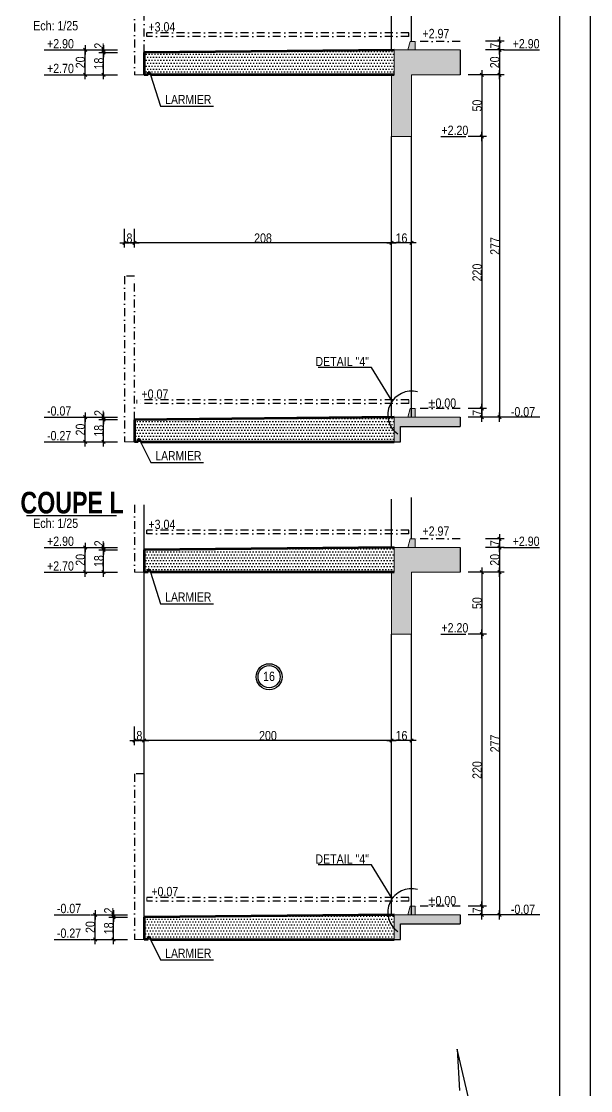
# Model space of a CAD drawing. Header units: centimetres. Extents: x -1744 to 32711, y -16767 to -12567.
# Drawn here: x 31791 to 32711, y -15190 to -13461 of the extents above; entities that cross this region are included whole.
import ezdxf
from ezdxf.enums import TextEntityAlignment as Align

# ---------------------------------------------------------------- set-up
doc = ezdxf.new("R2010")
doc.units = ezdxf.units.CM
doc.header["$LTSCALE"] = 25.4
doc.header["$PDMODE"] = 1
doc.header["$PDSIZE"] = -2
doc.linetypes.add('TIRETPTX2', pattern=[50.8, 25.4, -12.7, 0, -12.7])
for name, color, linetype in [('01_cote_gen', 4, 'Continuous'), ('01_linteaux', 2, 'Continuous'), ('01_poch_BN', 9, 'Continuous'), ('01_texte', 230, 'Continuous'), ('AA_COTES', 2, 'Continuous')]:
    doc.layers.add(name, color=color, linetype=linetype)
doc.layers.add('01_murs_coup', color=5, linetype='Continuous', lineweight=60)
doc.layers.add('01_tram_axes', color=2, linetype='TIRETPTX2', lineweight=9)
doc.styles.add('ARIAL NA', font='ARIALN.TTF')
doc.styles.add('impact', font='impact.ttf')
doc.styles.add('MATTE_TXT', font='arial.ttf')
doc.styles.add('STYLE2', font='ARIALN.TTF')
doc.dimstyles.new('JB25', dxfattribs={"dimscale": 0.1, "dimtxt": 150, "dimasz": 15, "dimexe": 0.1, "dimexo": 0.1, "dimgap": 0.09, "dimtad": 1, "dimdec": 1, "dimlfac": 0.5, "dimdsep": 46, "dimtxsty": 'STYLE2', "dimblk1": 'BOND_G', "dimblk2": 'BOND_D', "dimsah": 1, "dimcen": 1.5, "dimdle": 0.01, "dimse1": 1, "dimse2": 1, "dimclrd": 4, "dimclre": 2, "dimclrt": 6, "dimazin": 2, "dimtfac": 2.333333, "dimtdec": 1, "dimtix": 1, "dimtmove": 2, "dimatfit": 3, "dimldrblk": 'BOND_G', "dimfxl": 1, "dimtolj": 1, "dimtzin": 0, "dimarcsym": 0})

# ---------------------------------------------------------------- blocks, each defined once
blk = doc.blocks.new('BOND_G')
at = {"layer": 'AA_COTES', "color": 0}
for p, q in [((0, -5), (0, 15)), ((5, 0), (-5, 0)), ((1.8, 1.8), (-1.8, -1.8))]:
    blk.add_line(p, q, dxfattribs=at)
blk = doc.blocks.new('BOND_D')
at = {"layer": 'AA_COTES', "color": 0}
for p, q in [((5, 0), (-5, 0)), ((-1.8, -1.8), (1.8, 1.8)), ((0, 5), (0, -15))]:
    blk.add_line(p, q, dxfattribs=at)
blk = doc.blocks.new('*D788')
at = {"layer": '01_cote_gen', "color": 4, "lineweight": -2, "ltscale": 0.1, "transparency": 16777216}
blk.add_line((32388.1, -13819), (31975.1, -13819), dxfattribs=at)
at = {"layer": 'Defpoints', "color": 0, "ltscale": 0.1, "transparency": 16777216}
for p in [(31973.6, -13819), (32389.6, -13841.5), (31973.6, -13856.8)]:
    blk.add_point(p, dxfattribs=at)
at = {"layer": '01_cote_gen', "color": 4, "lineweight": -2, "ltscale": 0.1, "transparency": 16777216, "xscale": 1.5, "yscale": 1.5, "zscale": 1.5, "rotation": 180}
blk.add_blockref('BOND_D', (31973.6, -13819), dxfattribs=at)
at = {"layer": '01_cote_gen', "color": 4, "lineweight": -2, "ltscale": 0.1, "transparency": 16777216, "xscale": 1.5, "yscale": 1.5, "zscale": 1.5}
blk.add_blockref('BOND_G', (32389.6, -13819), dxfattribs=at)
at = {"layer": '01_cote_gen', "color": 6, "ltscale": 0.1, "transparency": 16777216, "insert": (32181.6, -13811.3), "char_height": 15, "attachment_point": 5, "style": 'STYLE2'}
blk.add_mtext('\\A1;208', dxfattribs=at)
blk = doc.blocks.new('*D789')
at = {"layer": '01_cote_gen', "color": 4, "lineweight": -2, "ltscale": 0.1, "transparency": 16777216}
blk.add_line((31972.1, -13819), (31959.1, -13819), dxfattribs=at)
at = {"layer": 'Defpoints', "color": 0, "ltscale": 0.1, "transparency": 16777216}
for p in [(31957.6, -13819), (31957.6, -13832), (31973.6, -13826.5)]:
    blk.add_point(p, dxfattribs=at)
at = {"layer": '01_cote_gen', "color": 4, "lineweight": -2, "ltscale": 0.1, "transparency": 16777216, "xscale": 1.5, "yscale": 1.5, "zscale": 1.5, "rotation": 180}
blk.add_blockref('BOND_D', (31957.6, -13819), dxfattribs=at)
at = {"layer": '01_cote_gen', "color": 4, "lineweight": -2, "ltscale": 0.1, "transparency": 16777216, "xscale": 1.5, "yscale": 1.5, "zscale": 1.5}
blk.add_blockref('BOND_G', (31973.6, -13819), dxfattribs=at)
at = {"layer": '01_cote_gen', "color": 6, "ltscale": 0.1, "transparency": 16777216, "insert": (31965.6, -13811.3), "char_height": 15, "attachment_point": 5, "style": 'STYLE2'}
blk.add_mtext('\\A1;8', dxfattribs=at)
blk = doc.blocks.new('*D790')
at = {"layer": '01_cote_gen', "color": 4, "lineweight": -2, "ltscale": 200, "transparency": 16777216}
blk.add_line((32420.1, -13819), (32391.1, -13819), dxfattribs=at)
at = {"layer": 'Defpoints', "color": 0, "ltscale": 200, "transparency": 16777216}
for p in [(32389.6, -13819), (32389.6, -13883.5), (32421.6, -13883.5)]:
    blk.add_point(p, dxfattribs=at)
at = {"layer": '01_cote_gen', "color": 4, "lineweight": -2, "ltscale": 200, "transparency": 16777216, "xscale": 1.5, "yscale": 1.5, "zscale": 1.5, "rotation": 180}
blk.add_blockref('BOND_D', (32389.6, -13819), dxfattribs=at)
at = {"layer": '01_cote_gen', "color": 4, "lineweight": -2, "ltscale": 200, "transparency": 16777216, "xscale": 1.5, "yscale": 1.5, "zscale": 1.5}
blk.add_blockref('BOND_G', (32421.6, -13819), dxfattribs=at)
at = {"layer": '01_cote_gen', "color": 6, "ltscale": 200, "transparency": 16777216, "insert": (32405.6, -13811.3), "char_height": 15, "attachment_point": 5, "style": 'STYLE2'}
blk.add_mtext('\\A1;16', dxfattribs=at)
blk = doc.blocks.new('*D791')
at = {"layer": '01_cote_gen', "color": 4, "lineweight": -2, "transparency": 16777216}
blk.add_line((31894, -13545.4), (31894, -13508.4), dxfattribs=at)
at = {"layer": 'Defpoints', "color": 0, "transparency": 16777216}
for p in [(31894, -13506.9), (32375.3, -13506.9), (31971.3, -13546.9)]:
    blk.add_point(p, dxfattribs=at)
at = {"layer": '01_cote_gen', "color": 4, "lineweight": -2, "transparency": 16777216, "xscale": 1.5, "yscale": 1.5, "zscale": 1.5}
for name, p, rotation in [('BOND_D', (31894, -13506.9), 90), ('BOND_G', (31894, -13546.9), 270)]:
    blk.add_blockref(name, p, dxfattribs=dict(at, rotation=rotation))
at = {"layer": '01_cote_gen', "color": 6, "transparency": 16777216, "insert": (31886.3, -13526.9), "char_height": 15, "attachment_point": 5, "rotation": 90, "style": 'STYLE2'}
blk.add_mtext('\\A1;20', dxfattribs=at)
blk = doc.blocks.new('*D792')
at = {"layer": '01_cote_gen', "color": 4, "lineweight": -2, "transparency": 16777216}
blk.add_line((31923.7, -13545.4), (31923.7, -13512.4), dxfattribs=at)
at = {"layer": 'Defpoints', "color": 0, "transparency": 16777216}
for p in [(31923.7, -13510.9), (31984, -13510.9), (31984.3, -13546.9)]:
    blk.add_point(p, dxfattribs=at)
at = {"layer": '01_cote_gen', "color": 4, "lineweight": -2, "transparency": 16777216, "xscale": 1.5, "yscale": 1.5, "zscale": 1.5}
for name, p, rotation in [('BOND_D', (31923.7, -13510.9), 90), ('BOND_G', (31923.7, -13546.9), 270)]:
    blk.add_blockref(name, p, dxfattribs=dict(at, rotation=rotation))
at = {"layer": '01_cote_gen', "color": 6, "transparency": 16777216, "insert": (31916.1, -13528.9), "char_height": 15, "attachment_point": 5, "rotation": 90, "style": 'STYLE2'}
blk.add_mtext('\\A1;18', dxfattribs=at)
blk = doc.blocks.new('*D793')
at = {"layer": '01_cote_gen', "color": 4, "lineweight": -2, "transparency": 16777216}
blk.add_line((31923.7, -13509.4), (31923.7, -13508.4), dxfattribs=at)
at = {"layer": 'Defpoints', "color": 0, "transparency": 16777216}
for p in [(31916.2, -13506.9), (31923.7, -13506.9), (31916.2, -13510.9)]:
    blk.add_point(p, dxfattribs=at)
at = {"layer": '01_cote_gen', "color": 4, "lineweight": -2, "transparency": 16777216, "xscale": 1.5, "yscale": 1.5, "zscale": 1.5}
for name, p, rotation in [('BOND_D', (31923.7, -13506.9), 90), ('BOND_G', (31923.7, -13510.9), 270)]:
    blk.add_blockref(name, p, dxfattribs=dict(at, rotation=rotation))
at = {"layer": '01_cote_gen', "color": 6, "transparency": 16777216, "insert": (31916.2, -13500.1), "char_height": 15, "attachment_point": 5, "rotation": 90, "style": 'STYLE2'}
blk.add_mtext('\\A1;2', dxfattribs=at)
blk = doc.blocks.new('*D794')
at = {"layer": '01_cote_gen', "color": 4, "lineweight": -2, "transparency": 16777216}
blk.add_line((31894, -14139.4), (31894, -14102.4), dxfattribs=at)
at = {"layer": 'Defpoints', "color": 0, "transparency": 16777216}
for p in [(31894, -14100.9), (32375.3, -14100.9), (31971.3, -14140.9)]:
    blk.add_point(p, dxfattribs=at)
at = {"layer": '01_cote_gen', "color": 4, "lineweight": -2, "transparency": 16777216, "xscale": 1.5, "yscale": 1.5, "zscale": 1.5}
for name, p, rotation in [('BOND_D', (31894, -14100.9), 90), ('BOND_G', (31894, -14140.9), 270)]:
    blk.add_blockref(name, p, dxfattribs=dict(at, rotation=rotation))
at = {"layer": '01_cote_gen', "color": 6, "transparency": 16777216, "insert": (31886.3, -14120.9), "char_height": 15, "attachment_point": 5, "rotation": 90, "style": 'STYLE2'}
blk.add_mtext('\\A1;20', dxfattribs=at)
blk = doc.blocks.new('*D795')
at = {"layer": '01_cote_gen', "color": 4, "lineweight": -2, "transparency": 16777216}
blk.add_line((31923.7, -14139.4), (31923.7, -14106.4), dxfattribs=at)
at = {"layer": 'Defpoints', "color": 0, "transparency": 16777216}
for p in [(31923.7, -14104.9), (31984, -14104.9), (31984.3, -14140.9)]:
    blk.add_point(p, dxfattribs=at)
at = {"layer": '01_cote_gen', "color": 4, "lineweight": -2, "transparency": 16777216, "xscale": 1.5, "yscale": 1.5, "zscale": 1.5}
for name, p, rotation in [('BOND_D', (31923.7, -14104.9), 90), ('BOND_G', (31923.7, -14140.9), 270)]:
    blk.add_blockref(name, p, dxfattribs=dict(at, rotation=rotation))
at = {"layer": '01_cote_gen', "color": 6, "transparency": 16777216, "insert": (31916.1, -14122.9), "char_height": 15, "attachment_point": 5, "rotation": 90, "style": 'STYLE2'}
blk.add_mtext('\\A1;18', dxfattribs=at)
blk = doc.blocks.new('*D796')
at = {"layer": '01_cote_gen', "color": 4, "lineweight": -2, "transparency": 16777216}
blk.add_line((31923.7, -14103.4), (31923.7, -14102.4), dxfattribs=at)
at = {"layer": 'Defpoints', "color": 0, "transparency": 16777216}
for p in [(31916.2, -14100.9), (31916.2, -14104.9), (31923.7, -14100.9)]:
    blk.add_point(p, dxfattribs=at)
at = {"layer": '01_cote_gen', "color": 4, "lineweight": -2, "transparency": 16777216, "xscale": 1.5, "yscale": 1.5, "zscale": 1.5}
for name, p, rotation in [('BOND_D', (31923.7, -14100.9), 90), ('BOND_G', (31923.7, -14104.9), 270)]:
    blk.add_blockref(name, p, dxfattribs=dict(at, rotation=rotation))
at = {"layer": '01_cote_gen', "color": 6, "transparency": 16777216, "insert": (31916.2, -14094.1), "char_height": 15, "attachment_point": 5, "rotation": 90, "style": 'STYLE2'}
blk.add_mtext('\\A1;2', dxfattribs=at)
blk = doc.blocks.new('*D797')
at = {"layer": '01_cote_gen', "color": 4, "lineweight": -2, "transparency": 16777216}
blk.add_line((32564.2, -13548.4), (32564.2, -14099.4), dxfattribs=at)
at = {"layer": 'Defpoints', "color": 0, "transparency": 16777216}
for p in [(32437, -13546.9), (32476.5, -14100.9), (32564.2, -14100.9)]:
    blk.add_point(p, dxfattribs=at)
at = {"layer": '01_cote_gen', "color": 4, "lineweight": -2, "transparency": 16777216, "xscale": 1.5, "yscale": 1.5, "zscale": 1.5}
for name, p, rotation in [('BOND_G', (32564.2, -13546.9), 90), ('BOND_D', (32564.2, -14100.9), 270)]:
    blk.add_blockref(name, p, dxfattribs=dict(at, rotation=rotation))
at = {"layer": '01_cote_gen', "color": 6, "transparency": 16777216, "insert": (32556.7, -13823.9), "char_height": 15, "attachment_point": 5, "rotation": 90, "style": 'STYLE2'}
blk.add_mtext('\\A1;277', dxfattribs=at)
blk = doc.blocks.new('*D798')
at = {"layer": '01_cote_gen', "color": 4, "lineweight": -2, "transparency": 16777216}
blk.add_line((32564.2, -13508.4), (32564.2, -13545.4), dxfattribs=at)
at = {"layer": 'Defpoints', "color": 0, "transparency": 16777216}
for p in [(32446.2, -13506.9), (32437, -13546.9), (32564.2, -13546.9)]:
    blk.add_point(p, dxfattribs=at)
at = {"layer": '01_cote_gen', "color": 4, "lineweight": -2, "transparency": 16777216, "xscale": 1.5, "yscale": 1.5, "zscale": 1.5}
for name, p, rotation in [('BOND_G', (32564.2, -13506.9), 90), ('BOND_D', (32564.2, -13546.9), 270)]:
    blk.add_blockref(name, p, dxfattribs=dict(at, rotation=rotation))
at = {"layer": '01_cote_gen', "color": 6, "transparency": 16777216, "insert": (32556.6, -13526.9), "char_height": 15, "attachment_point": 5, "rotation": 90, "style": 'STYLE2'}
blk.add_mtext('\\A1;20', dxfattribs=at)
blk = doc.blocks.new('*D799')
at = {"layer": '01_cote_gen', "color": 4, "lineweight": -2, "transparency": 16777216}
blk.add_line((32564.2, -13494.4), (32564.2, -13505.4), dxfattribs=at)
at = {"layer": 'Defpoints', "color": 0, "transparency": 16777216}
for p in [(32440, -13492.9), (32440, -13506.9), (32564.2, -13506.9)]:
    blk.add_point(p, dxfattribs=at)
at = {"layer": '01_cote_gen', "color": 4, "lineweight": -2, "transparency": 16777216, "xscale": 1.5, "yscale": 1.5, "zscale": 1.5}
for name, p, rotation in [('BOND_G', (32564.2, -13492.9), 90), ('BOND_D', (32564.2, -13506.9), 270)]:
    blk.add_blockref(name, p, dxfattribs=dict(at, rotation=rotation))
at = {"layer": '01_cote_gen', "color": 6, "transparency": 16777216, "insert": (32556.7, -13499.9), "char_height": 15, "attachment_point": 5, "rotation": 90, "style": 'STYLE2'}
blk.add_mtext('\\A1;7', dxfattribs=at)
blk = doc.blocks.new('*D800')
at = {"layer": '01_cote_gen', "color": 4, "lineweight": -2, "transparency": 16777216}
blk.add_line((32535.7, -13548.4), (32535.7, -13645.4), dxfattribs=at)
at = {"layer": 'Defpoints', "color": 0, "transparency": 16777216}
for p in [(32476.5, -13546.9), (32397.5, -13646.9), (32535.7, -13646.9)]:
    blk.add_point(p, dxfattribs=at)
at = {"layer": '01_cote_gen', "color": 4, "lineweight": -2, "transparency": 16777216, "xscale": 1.5, "yscale": 1.5, "zscale": 1.5}
for name, p, rotation in [('BOND_G', (32535.7, -13546.9), 90), ('BOND_D', (32535.7, -13646.9), 270)]:
    blk.add_blockref(name, p, dxfattribs=dict(at, rotation=rotation))
at = {"layer": '01_cote_gen', "color": 6, "transparency": 16777216, "insert": (32528, -13596.9), "char_height": 15, "attachment_point": 5, "rotation": 90, "style": 'STYLE2'}
blk.add_mtext('\\A1;50', dxfattribs=at)
blk = doc.blocks.new('*D801')
at = {"layer": '01_cote_gen', "color": 4, "lineweight": -2, "transparency": 16777216}
blk.add_line((32535.7, -13648.4), (32535.7, -14085.4), dxfattribs=at)
at = {"layer": 'Defpoints', "color": 0, "transparency": 16777216}
for p in [(32397.5, -13646.9), (32476.5, -14086.9), (32535.7, -14086.9)]:
    blk.add_point(p, dxfattribs=at)
at = {"layer": '01_cote_gen', "color": 4, "lineweight": -2, "transparency": 16777216, "xscale": 1.5, "yscale": 1.5, "zscale": 1.5}
for name, p, rotation in [('BOND_G', (32535.7, -13646.9), 90), ('BOND_D', (32535.7, -14086.9), 270)]:
    blk.add_blockref(name, p, dxfattribs=dict(at, rotation=rotation))
at = {"layer": '01_cote_gen', "color": 6, "transparency": 16777216, "insert": (32528, -13866.9), "char_height": 15, "attachment_point": 5, "rotation": 90, "style": 'STYLE2'}
blk.add_mtext('\\A1;220', dxfattribs=at)
blk = doc.blocks.new('*D802')
at = {"layer": '01_cote_gen', "color": 4, "lineweight": -2, "transparency": 16777216}
blk.add_line((32535.7, -14088.4), (32535.7, -14099.4), dxfattribs=at)
at = {"layer": 'Defpoints', "color": 0, "transparency": 16777216}
for p in [(32476.5, -14086.9), (32476.5, -14100.9), (32535.7, -14100.9)]:
    blk.add_point(p, dxfattribs=at)
at = {"layer": '01_cote_gen', "color": 4, "lineweight": -2, "transparency": 16777216, "xscale": 1.5, "yscale": 1.5, "zscale": 1.5}
for name, p, rotation in [('BOND_G', (32535.7, -14086.9), 90), ('BOND_D', (32535.7, -14100.9), 270)]:
    blk.add_blockref(name, p, dxfattribs=dict(at, rotation=rotation))
at = {"layer": '01_cote_gen', "color": 6, "transparency": 16777216, "insert": (32528.2, -14093.9), "char_height": 15, "attachment_point": 5, "rotation": 90, "style": 'STYLE2'}
blk.add_mtext('\\A1;7', dxfattribs=at)
blk = doc.blocks.new('*D803')
at = {"layer": '01_cote_gen', "color": 4, "lineweight": -2, "ltscale": 0.1, "transparency": 16777216}
blk.add_line((32388.1, -14623.8), (31991.1, -14623.8), dxfattribs=at)
at = {"layer": 'Defpoints', "color": 0, "ltscale": 0.1, "transparency": 16777216}
for p in [(31989.6, -14623.8), (32389.6, -14646.3), (31989.6, -14661.6)]:
    blk.add_point(p, dxfattribs=at)
at = {"layer": '01_cote_gen', "color": 4, "lineweight": -2, "ltscale": 0.1, "transparency": 16777216, "xscale": 1.5, "yscale": 1.5, "zscale": 1.5, "rotation": 180}
blk.add_blockref('BOND_D', (31989.6, -14623.8), dxfattribs=at)
at = {"layer": '01_cote_gen', "color": 4, "lineweight": -2, "ltscale": 0.1, "transparency": 16777216, "xscale": 1.5, "yscale": 1.5, "zscale": 1.5}
blk.add_blockref('BOND_G', (32389.6, -14623.8), dxfattribs=at)
at = {"layer": '01_cote_gen', "color": 6, "ltscale": 0.1, "transparency": 16777216, "insert": (32189.6, -14616.1), "char_height": 15, "attachment_point": 5, "style": 'STYLE2'}
blk.add_mtext('\\A1;200', dxfattribs=at)
blk = doc.blocks.new('*D804')
at = {"layer": '01_cote_gen', "color": 4, "lineweight": -2, "ltscale": 0.1, "transparency": 16777216}
blk.add_line((31988.1, -14623.8), (31975.1, -14623.8), dxfattribs=at)
at = {"layer": 'Defpoints', "color": 0, "ltscale": 0.1, "transparency": 16777216}
for p in [(31973.6, -14623.8), (31989.6, -14631.3), (31973.6, -14636.8)]:
    blk.add_point(p, dxfattribs=at)
at = {"layer": '01_cote_gen', "color": 4, "lineweight": -2, "ltscale": 0.1, "transparency": 16777216, "xscale": 1.5, "yscale": 1.5, "zscale": 1.5, "rotation": 180}
blk.add_blockref('BOND_D', (31973.6, -14623.8), dxfattribs=at)
at = {"layer": '01_cote_gen', "color": 4, "lineweight": -2, "ltscale": 0.1, "transparency": 16777216, "xscale": 1.5, "yscale": 1.5, "zscale": 1.5}
blk.add_blockref('BOND_G', (31989.6, -14623.8), dxfattribs=at)
at = {"layer": '01_cote_gen', "color": 6, "ltscale": 0.1, "transparency": 16777216, "insert": (31981.6, -14616.1), "char_height": 15, "attachment_point": 5, "style": 'STYLE2'}
blk.add_mtext('\\A1;8', dxfattribs=at)
blk = doc.blocks.new('*D805')
at = {"layer": '01_cote_gen', "color": 4, "lineweight": -2, "ltscale": 200, "transparency": 16777216}
blk.add_line((32420.1, -14623.8), (32391.1, -14623.8), dxfattribs=at)
at = {"layer": 'Defpoints', "color": 0, "ltscale": 200, "transparency": 16777216}
for p in [(32389.6, -14623.8), (32389.6, -14688.3), (32421.6, -14688.3)]:
    blk.add_point(p, dxfattribs=at)
at = {"layer": '01_cote_gen', "color": 4, "lineweight": -2, "ltscale": 200, "transparency": 16777216, "xscale": 1.5, "yscale": 1.5, "zscale": 1.5, "rotation": 180}
blk.add_blockref('BOND_D', (32389.6, -14623.8), dxfattribs=at)
at = {"layer": '01_cote_gen', "color": 4, "lineweight": -2, "ltscale": 200, "transparency": 16777216, "xscale": 1.5, "yscale": 1.5, "zscale": 1.5}
blk.add_blockref('BOND_G', (32421.6, -14623.8), dxfattribs=at)
at = {"layer": '01_cote_gen', "color": 6, "ltscale": 200, "transparency": 16777216, "insert": (32405.6, -14616.1), "char_height": 15, "attachment_point": 5, "style": 'STYLE2'}
blk.add_mtext('\\A1;16', dxfattribs=at)
blk = doc.blocks.new('*D806')
at = {"layer": '01_cote_gen', "color": 4, "lineweight": -2, "transparency": 16777216}
blk.add_line((31894, -14350.2), (31894, -14313.2), dxfattribs=at)
at = {"layer": 'Defpoints', "color": 0, "transparency": 16777216}
for p in [(31894, -14311.7), (32375.3, -14311.7), (31971.3, -14351.7)]:
    blk.add_point(p, dxfattribs=at)
at = {"layer": '01_cote_gen', "color": 4, "lineweight": -2, "transparency": 16777216, "xscale": 1.5, "yscale": 1.5, "zscale": 1.5}
for name, p, rotation in [('BOND_D', (31894, -14311.7), 90), ('BOND_G', (31894, -14351.7), 270)]:
    blk.add_blockref(name, p, dxfattribs=dict(at, rotation=rotation))
at = {"layer": '01_cote_gen', "color": 6, "transparency": 16777216, "insert": (31886.3, -14331.7), "char_height": 15, "attachment_point": 5, "rotation": 90, "style": 'STYLE2'}
blk.add_mtext('\\A1;20', dxfattribs=at)
blk = doc.blocks.new('*D807')
at = {"layer": '01_cote_gen', "color": 4, "lineweight": -2, "transparency": 16777216}
blk.add_line((31923.7, -14350.2), (31923.7, -14317.2), dxfattribs=at)
at = {"layer": 'Defpoints', "color": 0, "transparency": 16777216}
for p in [(31923.7, -14315.7), (31984, -14315.7), (31984.3, -14351.7)]:
    blk.add_point(p, dxfattribs=at)
at = {"layer": '01_cote_gen', "color": 4, "lineweight": -2, "transparency": 16777216, "xscale": 1.5, "yscale": 1.5, "zscale": 1.5}
for name, p, rotation in [('BOND_D', (31923.7, -14315.7), 90), ('BOND_G', (31923.7, -14351.7), 270)]:
    blk.add_blockref(name, p, dxfattribs=dict(at, rotation=rotation))
at = {"layer": '01_cote_gen', "color": 6, "transparency": 16777216, "insert": (31916.1, -14333.7), "char_height": 15, "attachment_point": 5, "rotation": 90, "style": 'STYLE2'}
blk.add_mtext('\\A1;18', dxfattribs=at)
blk = doc.blocks.new('*D808')
at = {"layer": '01_cote_gen', "color": 4, "lineweight": -2, "transparency": 16777216}
blk.add_line((31923.7, -14314.2), (31923.7, -14313.2), dxfattribs=at)
at = {"layer": 'Defpoints', "color": 0, "transparency": 16777216}
for p in [(31916.2, -14311.7), (31916.2, -14315.7), (31923.7, -14311.7)]:
    blk.add_point(p, dxfattribs=at)
at = {"layer": '01_cote_gen', "color": 4, "lineweight": -2, "transparency": 16777216, "xscale": 1.5, "yscale": 1.5, "zscale": 1.5}
for name, p, rotation in [('BOND_D', (31923.7, -14311.7), 90), ('BOND_G', (31923.7, -14315.7), 270)]:
    blk.add_blockref(name, p, dxfattribs=dict(at, rotation=rotation))
at = {"layer": '01_cote_gen', "color": 6, "transparency": 16777216, "insert": (31916.2, -14304.9), "char_height": 15, "attachment_point": 5, "rotation": 90, "style": 'STYLE2'}
blk.add_mtext('\\A1;2', dxfattribs=at)
blk = doc.blocks.new('*D809')
at = {"layer": '01_cote_gen', "color": 4, "lineweight": -2, "transparency": 16777216}
blk.add_line((31910, -14944.2), (31910, -14907.2), dxfattribs=at)
at = {"layer": 'Defpoints', "color": 0, "transparency": 16777216}
for p in [(31910, -14905.7), (32375.3, -14905.7), (31987.3, -14945.7)]:
    blk.add_point(p, dxfattribs=at)
at = {"layer": '01_cote_gen', "color": 4, "lineweight": -2, "transparency": 16777216, "xscale": 1.5, "yscale": 1.5, "zscale": 1.5}
for name, p, rotation in [('BOND_D', (31910, -14905.7), 90), ('BOND_G', (31910, -14945.7), 270)]:
    blk.add_blockref(name, p, dxfattribs=dict(at, rotation=rotation))
at = {"layer": '01_cote_gen', "color": 6, "transparency": 16777216, "insert": (31902.3, -14925.7), "char_height": 15, "attachment_point": 5, "rotation": 90, "style": 'STYLE2'}
blk.add_mtext('\\A1;20', dxfattribs=at)
blk = doc.blocks.new('*D810')
at = {"layer": '01_cote_gen', "color": 4, "lineweight": -2, "transparency": 16777216}
blk.add_line((31939.7, -14944.2), (31939.7, -14911.2), dxfattribs=at)
at = {"layer": 'Defpoints', "color": 0, "transparency": 16777216}
for p in [(31939.7, -14909.7), (32000, -14909.7), (32000.3, -14945.7)]:
    blk.add_point(p, dxfattribs=at)
at = {"layer": '01_cote_gen', "color": 4, "lineweight": -2, "transparency": 16777216, "xscale": 1.5, "yscale": 1.5, "zscale": 1.5}
for name, p, rotation in [('BOND_D', (31939.7, -14909.7), 90), ('BOND_G', (31939.7, -14945.7), 270)]:
    blk.add_blockref(name, p, dxfattribs=dict(at, rotation=rotation))
at = {"layer": '01_cote_gen', "color": 6, "transparency": 16777216, "insert": (31932.1, -14927.7), "char_height": 15, "attachment_point": 5, "rotation": 90, "style": 'STYLE2'}
blk.add_mtext('\\A1;18', dxfattribs=at)
blk = doc.blocks.new('*D811')
at = {"layer": '01_cote_gen', "color": 4, "lineweight": -2, "transparency": 16777216}
blk.add_line((31939.7, -14908.2), (31939.7, -14907.2), dxfattribs=at)
at = {"layer": 'Defpoints', "color": 0, "transparency": 16777216}
for p in [(31932.2, -14905.7), (31939.7, -14905.7), (31932.2, -14909.7)]:
    blk.add_point(p, dxfattribs=at)
at = {"layer": '01_cote_gen', "color": 4, "lineweight": -2, "transparency": 16777216, "xscale": 1.5, "yscale": 1.5, "zscale": 1.5}
for name, p, rotation in [('BOND_D', (31939.7, -14905.7), 90), ('BOND_G', (31939.7, -14909.7), 270)]:
    blk.add_blockref(name, p, dxfattribs=dict(at, rotation=rotation))
at = {"layer": '01_cote_gen', "color": 6, "transparency": 16777216, "insert": (31932.2, -14898.9), "char_height": 15, "attachment_point": 5, "rotation": 90, "style": 'STYLE2'}
blk.add_mtext('\\A1;2', dxfattribs=at)
blk = doc.blocks.new('*D812')
at = {"layer": '01_cote_gen', "color": 4, "lineweight": -2, "transparency": 16777216}
blk.add_line((32564.2, -14353.2), (32564.2, -14904.2), dxfattribs=at)
at = {"layer": 'Defpoints', "color": 0, "transparency": 16777216}
for p in [(32437, -14351.7), (32476.5, -14905.7), (32564.2, -14905.7)]:
    blk.add_point(p, dxfattribs=at)
at = {"layer": '01_cote_gen', "color": 4, "lineweight": -2, "transparency": 16777216, "xscale": 1.5, "yscale": 1.5, "zscale": 1.5}
for name, p, rotation in [('BOND_G', (32564.2, -14351.7), 90), ('BOND_D', (32564.2, -14905.7), 270)]:
    blk.add_blockref(name, p, dxfattribs=dict(at, rotation=rotation))
at = {"layer": '01_cote_gen', "color": 6, "transparency": 16777216, "insert": (32556.7, -14628.7), "char_height": 15, "attachment_point": 5, "rotation": 90, "style": 'STYLE2'}
blk.add_mtext('\\A1;277', dxfattribs=at)
blk = doc.blocks.new('*D813')
at = {"layer": '01_cote_gen', "color": 4, "lineweight": -2, "transparency": 16777216}
blk.add_line((32564.2, -14313.2), (32564.2, -14350.2), dxfattribs=at)
at = {"layer": 'Defpoints', "color": 0, "transparency": 16777216}
for p in [(32446.2, -14311.7), (32437, -14351.7), (32564.2, -14351.7)]:
    blk.add_point(p, dxfattribs=at)
at = {"layer": '01_cote_gen', "color": 4, "lineweight": -2, "transparency": 16777216, "xscale": 1.5, "yscale": 1.5, "zscale": 1.5}
for name, p, rotation in [('BOND_G', (32564.2, -14311.7), 90), ('BOND_D', (32564.2, -14351.7), 270)]:
    blk.add_blockref(name, p, dxfattribs=dict(at, rotation=rotation))
at = {"layer": '01_cote_gen', "color": 6, "transparency": 16777216, "insert": (32556.6, -14331.7), "char_height": 15, "attachment_point": 5, "rotation": 90, "style": 'STYLE2'}
blk.add_mtext('\\A1;20', dxfattribs=at)
blk = doc.blocks.new('*D814')
at = {"layer": '01_cote_gen', "color": 4, "lineweight": -2, "transparency": 16777216}
blk.add_line((32564.2, -14299.2), (32564.2, -14310.2), dxfattribs=at)
at = {"layer": 'Defpoints', "color": 0, "transparency": 16777216}
for p in [(32440, -14297.7), (32440, -14311.7), (32564.2, -14311.7)]:
    blk.add_point(p, dxfattribs=at)
at = {"layer": '01_cote_gen', "color": 4, "lineweight": -2, "transparency": 16777216, "xscale": 1.5, "yscale": 1.5, "zscale": 1.5}
for name, p, rotation in [('BOND_G', (32564.2, -14297.7), 90), ('BOND_D', (32564.2, -14311.7), 270)]:
    blk.add_blockref(name, p, dxfattribs=dict(at, rotation=rotation))
at = {"layer": '01_cote_gen', "color": 6, "transparency": 16777216, "insert": (32556.7, -14304.7), "char_height": 15, "attachment_point": 5, "rotation": 90, "style": 'STYLE2'}
blk.add_mtext('\\A1;7', dxfattribs=at)
blk = doc.blocks.new('*D815')
at = {"layer": '01_cote_gen', "color": 4, "lineweight": -2, "transparency": 16777216}
blk.add_line((32535.7, -14353.2), (32535.7, -14450.2), dxfattribs=at)
at = {"layer": 'Defpoints', "color": 0, "transparency": 16777216}
for p in [(32476.5, -14351.7), (32397.5, -14451.7), (32535.7, -14451.7)]:
    blk.add_point(p, dxfattribs=at)
at = {"layer": '01_cote_gen', "color": 4, "lineweight": -2, "transparency": 16777216, "xscale": 1.5, "yscale": 1.5, "zscale": 1.5}
for name, p, rotation in [('BOND_G', (32535.7, -14351.7), 90), ('BOND_D', (32535.7, -14451.7), 270)]:
    blk.add_blockref(name, p, dxfattribs=dict(at, rotation=rotation))
at = {"layer": '01_cote_gen', "color": 6, "transparency": 16777216, "insert": (32528, -14401.7), "char_height": 15, "attachment_point": 5, "rotation": 90, "style": 'STYLE2'}
blk.add_mtext('\\A1;50', dxfattribs=at)
blk = doc.blocks.new('*D816')
at = {"layer": '01_cote_gen', "color": 4, "lineweight": -2, "transparency": 16777216}
blk.add_line((32535.7, -14453.2), (32535.7, -14890.2), dxfattribs=at)
at = {"layer": 'Defpoints', "color": 0, "transparency": 16777216}
for p in [(32397.5, -14451.7), (32476.5, -14891.7), (32535.7, -14891.7)]:
    blk.add_point(p, dxfattribs=at)
at = {"layer": '01_cote_gen', "color": 4, "lineweight": -2, "transparency": 16777216, "xscale": 1.5, "yscale": 1.5, "zscale": 1.5}
for name, p, rotation in [('BOND_G', (32535.7, -14451.7), 90), ('BOND_D', (32535.7, -14891.7), 270)]:
    blk.add_blockref(name, p, dxfattribs=dict(at, rotation=rotation))
at = {"layer": '01_cote_gen', "color": 6, "transparency": 16777216, "insert": (32528, -14671.7), "char_height": 15, "attachment_point": 5, "rotation": 90, "style": 'STYLE2'}
blk.add_mtext('\\A1;220', dxfattribs=at)
blk = doc.blocks.new('*D817')
at = {"layer": '01_cote_gen', "color": 4, "lineweight": -2, "transparency": 16777216}
blk.add_line((32535.7, -14893.2), (32535.7, -14904.2), dxfattribs=at)
at = {"layer": 'Defpoints', "color": 0, "transparency": 16777216}
for p in [(32476.5, -14891.7), (32476.5, -14905.7), (32535.7, -14905.7)]:
    blk.add_point(p, dxfattribs=at)
at = {"layer": '01_cote_gen', "color": 4, "lineweight": -2, "transparency": 16777216, "xscale": 1.5, "yscale": 1.5, "zscale": 1.5}
for name, p, rotation in [('BOND_G', (32535.7, -14891.7), 90), ('BOND_D', (32535.7, -14905.7), 270)]:
    blk.add_blockref(name, p, dxfattribs=dict(at, rotation=rotation))
at = {"layer": '01_cote_gen', "color": 6, "transparency": 16777216, "insert": (32528.2, -14898.7), "char_height": 15, "attachment_point": 5, "rotation": 90, "style": 'STYLE2'}
blk.add_mtext('\\A1;7', dxfattribs=at)

msp = doc.modelspace()

# ---------------------------------------------------------------- hatches: boundary and pattern name
at = {"layer": '01_linteaux', "ltscale": 10}
h = msp.add_hatch(dxfattribs=at)
h.set_pattern_fill('DOTS', color=256, scale=3)
h.set_pattern_definition([(0, (14516.6183, 12341.7167), (2.38125, 4.7625), [0, -4.7625])])
edge = h.paths.add_edge_path()
edge.add_line((31989.6, -13510.94), (32393.6, -13507.11))
edge.add_line((32393.6, -13507.11), (32393.6, -13546.94))
edge.add_line((32393.6, -13546.94), (31999.6, -13546.94))
edge.add_arc((31995.6, -13546.94), 4, 360, 450)
edge.add_line((31995.6, -13542.94), (31995.6, -13546.94))
edge.add_line((31995.6, -13546.94), (31989.6, -13546.94))
edge.add_line((31989.6, -13546.94), (31989.6, -13510.94))
h = msp.add_hatch(dxfattribs=at)
h.set_pattern_fill('DOTS', color=256, scale=3)
h.set_pattern_definition([(0, (14516.6183, 11747.7167), (2.38125, 4.7625), [0, -4.7625])])
edge = h.paths.add_edge_path()
edge.add_line((31973.6, -14104.94), (32393.6, -14101.11))
edge.add_line((32393.6, -14101.11), (32393.6, -14140.94))
edge.add_line((32393.6, -14140.94), (31999.6, -14140.94))
edge.add_arc((31995.6, -14140.94), 4, 360, 450)
edge.add_line((31995.6, -14136.94), (31995.6, -14140.94))
edge.add_line((31995.6, -14140.94), (31973.6, -14140.94))
edge.add_line((31973.6, -14140.94), (31973.6, -14104.94))
h = msp.add_hatch(dxfattribs=at)
h.set_pattern_fill('DOTS', color=256, scale=3)
h.set_pattern_definition([(0, (14532.6183, 11536.929), (2.38125, 4.7625), [0, -4.7625])])
edge = h.paths.add_edge_path()
edge.add_line((31989.6, -14315.73), (32393.6, -14311.82))
edge.add_line((32393.6, -14311.82), (32393.6, -14351.64))
edge.add_line((32393.6, -14351.64), (32015.6, -14351.73))
edge.add_arc((32011.6, -14351.73), 4, 0, 90)
edge.add_line((32011.6, -14347.73), (32011.6, -14351.73))
edge.add_line((32011.6, -14351.73), (31989.6, -14351.73))
edge.add_line((31989.6, -14351.73), (31989.6, -14315.73))
h = msp.add_hatch(dxfattribs=at)
h.set_pattern_fill('DOTS', color=256, scale=3)
h.set_pattern_definition([(0, (14532.6183, 10942.929), (2.38125, 4.7625), [0, -4.7625])])
edge = h.paths.add_edge_path()
edge.add_line((31989.6, -14909.73), (32393.6, -14905.82))
edge.add_line((32393.6, -14905.82), (32393.6, -14945.64))
edge.add_line((32393.6, -14945.64), (32015.6, -14945.73))
edge.add_arc((32011.6, -14945.73), 4, 0, 90)
edge.add_line((32011.6, -14941.73), (32011.6, -14945.73))
edge.add_line((32011.6, -14945.73), (31989.6, -14945.73))
edge.add_line((31989.6, -14945.73), (31989.6, -14909.73))
at = {"layer": '01_poch_BN'}
h = msp.add_hatch(color=256, dxfattribs=at)
h.dxf.hatch_style = 1
h.paths.add_polyline_path([(32500.55, -13506.94), (32393.6, -13506.94), (32393.6, -13546.94), (32389.6, -13546.94), (32389.6, -13646.94), (32421.6, -13646.94), (32421.6, -13546.94), (32500.55, -13546.94)])
h.paths.add_polyline_path([(32427.6, -13492.94), (32419.6, -13492.94), (32415.6, -13506.94), (32427.6, -13506.94)])
h.paths.add_polyline_path([(32427.6, -14086.94), (32421.6, -14086.94), (32421.6, -14100.94), (32427.6, -14100.94)])
h.paths.add_polyline_path([(32421.6, -14086.94), (32419.6, -14086.94), (32415.6, -14100.94), (32421.6, -14100.94)])
h = msp.add_hatch(color=256, dxfattribs=at)
h.dxf.hatch_style = 1
h.paths.add_polyline_path([(32500.55, -14100.94), (32393.6, -14100.94), (32393.6, -14140.94), (32404.21, -14140.92), (32404.21, -14115.93), (32500.55, -14115.93)])
h = msp.add_hatch(color=256, dxfattribs=at)
h.dxf.hatch_style = 1
h.paths.add_polyline_path([(32427.6, -14297.73), (32419.6, -14297.73), (32415.6, -14311.73), (32427.6, -14311.73)])
h.paths.add_polyline_path([(32500.55, -14311.73), (32393.6, -14311.73), (32393.6, -14351.73), (32389.6, -14351.73), (32389.6, -14451.73), (32421.6, -14451.73), (32421.6, -14351.73), (32500.55, -14351.73)])
h = msp.add_hatch(color=256, dxfattribs=at)
h.dxf.hatch_style = 1
h.paths.add_polyline_path([(32500.55, -14905.73), (32393.6, -14905.73), (32393.6, -14945.73), (32404.21, -14945.7), (32404.21, -14920.72), (32500.55, -14920.72)])
h.paths.add_polyline_path([(32427.6, -14891.73), (32421.6, -14891.73), (32421.6, -14905.73), (32427.6, -14905.73)])
h.paths.add_polyline_path([(32421.6, -14891.73), (32419.6, -14891.73), (32415.6, -14905.73), (32421.6, -14905.73)])

# ---------------------------------------------------------------- linework, layer by layer
at = {"layer": '01_cote_gen'}
msp.add_line((32711.5, -15282.07), (32711.5, -12567.07), dxfattribs=at)
at = {"layer": '01_linteaux', "linetype": 'TIRETPTX2', "ltscale": 0.02}
for p, q in [((31973.6, -13438.16), (31973.6, -13546.94)), ((31989.6, -13510.94), (31989.6, -13438.16)), ((32417.41, -13478.94), (31993.6, -13478.94)), ((31993.6, -13484.94), (31993.6, -13478.94)), ((32417.41, -13484.94), (31993.6, -13484.94)), ((32417.41, -13484.94), (32417.41, -13478.94)), ((32500.55, -13492.94), (32427.6, -13492.94)), ((31957.6, -13872.94), (31957.6, -14140.94)), ((31973.6, -13872.94), (31957.6, -13872.94)), ((31973.6, -14104.94), (31973.6, -13872.94)), ((32417.41, -14072.94), (31977.6, -14072.94)), ((32417.41, -14078.94), (31977.6, -14078.94)), ((32500.55, -14086.94), (32427.6, -14086.94)), ((31973.6, -14242.95), (31973.6, -14351.73)), ((32417.41, -14283.73), (31993.6, -14283.73)), ((31993.6, -14289.73), (31993.6, -14283.73)), ((32417.41, -14289.73), (32417.41, -14283.73)), ((32417.41, -14289.73), (31993.6, -14289.73)), ((32500.55, -14297.73), (32427.6, -14297.73)), ((31973.6, -14677.73), (31973.6, -14945.73)), ((31989.6, -14677.73), (31973.6, -14677.73)), ((32417.41, -14877.73), (31993.6, -14877.73)), ((32417.41, -14883.73), (31993.6, -14883.73)), ((32500.55, -14891.73), (32427.6, -14891.73))]:
    msp.add_line(p, q, dxfattribs=at)
at = {"layer": '01_linteaux', "ltscale": 0.1}
for p, q in [((32389.6, -13507.11), (32389.6, -13428.63)), ((32421.6, -13492.94), (32421.6, -13426.28)), ((32389.6, -14101.11), (32389.6, -13646.94)), ((32421.6, -14101.11), (32421.6, -13646.94)), ((32389.6, -14311.9), (32389.6, -14233.41)), ((32421.6, -14297.73), (32421.6, -14231.07)), ((31989.6, -14315.73), (31989.6, -14242.95)), ((31989.6, -14909.73), (31989.6, -14351.73)), ((32389.6, -14905.9), (32389.6, -14451.73)), ((32421.6, -14905.9), (32421.6, -14451.73))]:
    msp.add_line(p, q, dxfattribs=at)
at = {"layer": '01_murs_coup'}
for p, q in [((32393.6, -13507.08), (31989.6, -13510.94)), ((31989.6, -13510.94), (31989.6, -13546.94)), ((31995.6, -13546.94), (31989.6, -13546.94)), ((31995.6, -13542.94), (31995.6, -13546.94)), ((32393.6, -13546.94), (31999.6, -13546.94)), ((32393.6, -14101.08), (31973.6, -14104.94)), ((31973.6, -14104.94), (31973.6, -14140.94)), ((31979.6, -14140.94), (31973.6, -14140.94)), ((31979.6, -14136.94), (31979.6, -14140.94)), ((31983.6, -14140.94), (32393.6, -14140.94)), ((32393.6, -14311.86), (31989.6, -14315.73)), ((31989.6, -14315.73), (31989.6, -14351.73)), ((31995.6, -14351.73), (31989.6, -14351.73)), ((31995.6, -14347.73), (31995.6, -14351.73)), ((32393.6, -14351.73), (31999.6, -14351.73)), ((32393.6, -14905.86), (31989.6, -14909.73)), ((31989.6, -14909.73), (31989.6, -14945.73)), ((31995.6, -14941.73), (31995.6, -14945.73)), ((31995.6, -14945.73), (31989.6, -14945.73)), ((31999.6, -14945.73), (32393.6, -14945.73))]:
    msp.add_line(p, q, dxfattribs=at)
at = {"layer": '01_murs_coup', "linetype": 'Continuous', "lineweight": 5}
for p, q in [((32500.55, -13506.94), (32393.6, -13506.94)), ((32393.6, -13546.94), (32393.6, -13506.94)), ((32419.6, -13492.94), (32415.6, -13506.94)), ((32427.6, -13492.94), (32419.6, -13492.94)), ((32427.6, -13506.94), (32427.6, -13492.94)), ((32389.6, -13646.94), (32389.6, -13546.94)), ((32500.55, -13546.94), (32421.6, -13546.94)), ((32421.6, -13646.94), (32421.6, -13546.94)), ((32421.6, -13646.94), (32389.6, -13646.94)), ((32419.6, -14086.94), (32415.6, -14100.94)), ((32427.6, -14086.94), (32419.6, -14086.94)), ((32427.6, -14100.94), (32427.6, -14086.94)), ((32500.55, -14100.94), (32393.6, -14100.94)), ((32393.6, -14140.94), (32393.6, -14100.94)), ((32419.6, -14297.73), (32415.6, -14311.73)), ((32427.6, -14297.73), (32419.6, -14297.73)), ((32427.6, -14311.73), (32427.6, -14297.73)), ((32500.55, -14311.73), (32393.6, -14311.73)), ((32393.6, -14351.73), (32393.6, -14311.73)), ((32389.6, -14451.73), (32389.6, -14351.73)), ((32500.55, -14351.73), (32421.6, -14351.73)), ((32421.6, -14451.73), (32421.6, -14351.73)), ((32421.6, -14451.73), (32389.6, -14451.73)), ((32419.6, -14891.73), (32415.6, -14905.73)), ((32427.6, -14891.73), (32419.6, -14891.73)), ((32427.6, -14905.73), (32427.6, -14891.73)), ((32500.55, -14905.73), (32393.6, -14905.73)), ((32393.6, -14945.73), (32393.6, -14905.73))]:
    msp.add_line(p, q, dxfattribs=at)
at = {"layer": '01_murs_coup'}
for centre in [(31995.6, -13546.94), (31979.6, -14140.94), (31995.6, -14351.73), (31995.6, -14945.73)]:
    msp.add_arc(centre, 4, 0, 90, dxfattribs=at)
at = {"layer": '01_poch_BN', "ltscale": 200}
for p, q in [((32500.55, -13506.94), (32500.55, -13546.94)), ((32500.55, -14100.94), (32500.55, -14115.93)), ((32404.21, -14140.92), (32404.21, -14115.93)), ((32404.21, -14115.93), (32500.55, -14115.93)), ((32500.55, -14311.73), (32500.55, -14351.73)), ((32500.55, -14905.73), (32500.55, -14920.72)), ((32404.21, -14945.7), (32404.21, -14920.72)), ((32404.21, -14920.72), (32500.55, -14920.72))]:
    msp.add_line(p, q, dxfattribs=at)
at = {"layer": '01_poch_BN'}
for p, q in [((32393.6, -14140.94), (32404.21, -14140.92)), ((32393.6, -14945.73), (32404.21, -14945.7))]:
    msp.add_line(p, q, dxfattribs=at)
at = {"layer": '01_texte'}
for p, q in [((32661.5, -15282.07), (32661.5, -12641.27)), ((31827.62, -13506.94), (31885.62, -13506.94)), ((32570.59, -13506.94), (32628.92, -13506.94)), ((31827.62, -13546.94), (31885.62, -13546.94)), ((31999.6, -13546.94), (32015.95, -13597.88)), ((32015.95, -13597.88), (32101.47, -13597.88)), ((32469.27, -13646.94), (32509.67, -13646.94)), ((32357.3, -14020.46), (32270.58, -14020.46)), ((32390.49, -14074.93), (32357.3, -14020.46)), ((31827.62, -14100.94), (31885.62, -14100.94)), ((32629.33, -14100.94), (32571.75, -14100.94)), ((31827.62, -14140.94), (31885.62, -14140.94)), ((31983.6, -14140.94), (31999.95, -14174.09)), ((31999.95, -14174.09), (32085.47, -14174.09)), ((31944.48, -14260.22), (31798.88, -14260.22)), ((31827.62, -14311.73), (31885.62, -14311.73)), ((32570.59, -14311.73), (32628.92, -14311.73)), ((31827.62, -14351.73), (31885.62, -14351.73)), ((31999.6, -14351.73), (32015.95, -14402.67)), ((32015.95, -14402.67), (32101.47, -14402.67)), ((32469.27, -14451.73), (32509.67, -14451.73)), ((32357.3, -14825.24), (32270.58, -14825.24)), ((32390.49, -14879.72), (32357.3, -14825.24)), ((31843.62, -14905.73), (31901.62, -14905.73)), ((32629.33, -14905.73), (32571.75, -14905.73)), ((31843.62, -14945.73), (31901.62, -14945.73)), ((31999.6, -14945.73), (32015.95, -14978.88)), ((32015.95, -14978.88), (32101.47, -14978.88)), ((32519.97, -15227.43), (32495.6, -15123.15)), ((32495.6, -15123.15), (32499.26, -15190.25))]:
    msp.add_line(p, q, dxfattribs=at)
for radius in [21.03, 17.92, 17.92]:
    msp.add_circle((32191.52, -14520.75), radius, dxfattribs=at)
for centre in [(32421.6, -14096.94), (32421.6, -14901.73)]:
    msp.add_arc(centre, 38.11, 74.78607, 234.73687, dxfattribs=at)
at = {"layer": '01_tram_axes', "ltscale": 0.5}
for p, q in [((31989.6, -13546.94), (31973.6, -13546.94)), ((31977.6, -14078.94), (31977.6, -14072.94)), ((32417.41, -14078.94), (32417.41, -14072.94)), ((31973.6, -14140.94), (31957.6, -14140.94)), ((31989.6, -14351.73), (31973.6, -14351.73)), ((31993.6, -14883.73), (31993.6, -14877.73)), ((32417.41, -14883.73), (32417.41, -14877.73)), ((31989.6, -14945.73), (31973.6, -14945.73))]:
    msp.add_line(p, q, dxfattribs=at)

# ---------------------------------------------------------------- texts
at = {"layer": '01_texte'}
for s, style, p in [('Ech: 1/25', 'STYLE2', (31809.95, -13475.21)), ('+3.04', 'ARIAL NA', (31996.27, -13477.01)), ('+2.97', 'ARIAL NA', (32439.52, -13487.86)), ('+2.90', 'ARIAL NA', (31832.27, -13504.32)), ('+2.90', 'ARIAL NA', (32585.44, -13504.32)), ('+2.70', 'ARIAL NA', (31832.27, -13544.32)), ('+2.20', 'ARIAL NA', (32470.18, -13644.32)), ('DETAIL "4"', 'ARIAL NA', (32266.32, -14018.3)), ('+0.07', 'ARIAL NA', (31984.99, -14071.01)), ('%%P0.00', 'ARIAL NA', (32449.1, -14085.63)), ('-0.07', 'ARIAL NA', (31832.27, -14098.32)), ('-0.07', 'ARIAL NA', (32582.52, -14099.63)), ('-0.27', 'ARIAL NA', (31832.27, -14138.32)), ('Ech: 1/25', 'STYLE2', (31809.95, -14280)), ('+3.04', 'ARIAL NA', (31996.27, -14281.8)), ('+2.97', 'ARIAL NA', (32439.52, -14292.65)), ('+2.90', 'ARIAL NA', (31832.27, -14309.11)), ('+2.90', 'ARIAL NA', (32585.44, -14309.11)), ('+2.70', 'ARIAL NA', (31832.27, -14349.11)), ('+2.20', 'ARIAL NA', (32470.18, -14449.11)), ('16', 'ARIAL NA', (32181.75, -14527.6)), ('DETAIL "4"', 'ARIAL NA', (32266.32, -14823.08)), ('+0.07', 'ARIAL NA', (32000.99, -14875.8)), ('-0.07', 'ARIAL NA', (31848.27, -14903.11)), ('%%P0.00', 'ARIAL NA', (32449.1, -14890.42)), ('-0.07', 'ARIAL NA', (32582.52, -14904.42)), ('-0.27', 'ARIAL NA', (31848.27, -14943.11))]:
    msp.add_text(s, height=15, dxfattribs=dict(at, style=style)).set_placement(p)
at = {"layer": '01_texte', "style": 'MATTE_TXT', "width": 0.8}
for p in [(32060.79, -13599.04), (32044.79, -14175.25), (32060.79, -14403.83), (32060.79, -14980.04)]:
    msp.add_text('LARMIER', height=15, dxfattribs=at).set_placement(p, align=Align.BOTTOM_CENTER)
at = {"layer": '01_texte', "style": 'impact'}
msp.add_text('COUPE L', height=35, dxfattribs=at).set_placement((31872.67, -14239.11), align=Align.MIDDLE)

# ---------------------------------------------------------------- dimensions: what is measured, and where the dimension line sits
at = {"layer": '01_cote_gen'}
for base, p1, p2, picture, middle in [((32564.25, -13506.94), (32439.98, -13492.94), (32439.98, -13506.94), '*D799', (32556.74, -13499.94)), ((31893.97, -13506.94), (31971.28, -13546.94), (32375.28, -13506.94), '*D791', (31886.3, -13526.94)), ((31923.75, -13510.95), (31984.31, -13546.94), (31983.97, -13510.95), '*D792', (31916.08, -13528.94)), ((32564.25, -13546.94), (32446.2, -13506.94), (32436.98, -13546.94), '*D798', (32556.58, -13526.94)), ((32535.67, -13646.94), (32476.46, -13546.94), (32397.51, -13646.94), '*D800', (32528, -13596.94)), ((32564.25, -14100.94), (32436.98, -13546.94), (32476.46, -14100.94), '*D797', (32556.71, -13823.94)), ((32535.67, -14086.94), (32397.51, -13646.94), (32476.46, -14086.94), '*D801', (32528, -13866.94)), ((31893.97, -14100.94), (31971.28, -14140.94), (32375.28, -14100.94), '*D794', (31886.3, -14120.94)), ((32535.67, -14100.94), (32476.46, -14086.94), (32476.46, -14100.94), '*D802', (32528.16, -14093.94)), ((31923.75, -14104.95), (31984.31, -14140.94), (31983.97, -14104.95), '*D795', (31916.08, -14122.94)), ((32564.25, -14311.73), (32439.98, -14297.73), (32439.98, -14311.73), '*D814', (32556.74, -14304.73)), ((31893.97, -14311.73), (31971.28, -14351.73), (32375.28, -14311.73), '*D806', (31886.3, -14331.73)), ((31923.75, -14315.73), (31984.31, -14351.73), (31983.97, -14315.73), '*D807', (31916.08, -14333.73)), ((32564.25, -14351.73), (32446.2, -14311.73), (32436.98, -14351.73), '*D813', (32556.58, -14331.73)), ((32535.67, -14451.73), (32476.46, -14351.73), (32397.51, -14451.73), '*D815', (32528, -14401.73)), ((32564.25, -14905.73), (32436.98, -14351.73), (32476.46, -14905.73), '*D812', (32556.71, -14628.73)), ((32535.67, -14891.73), (32397.51, -14451.73), (32476.46, -14891.73), '*D816', (32528, -14671.73)), ((32535.67, -14905.73), (32476.46, -14891.73), (32476.46, -14905.73), '*D817', (32528.16, -14898.73)), ((31909.97, -14905.73), (31987.28, -14945.73), (32375.28, -14905.73), '*D809', (31902.3, -14925.73)), ((31939.75, -14909.73), (32000.31, -14945.73), (31999.97, -14909.73), '*D810', (31932.08, -14927.73))]:
    dim = msp.add_linear_dim(base=base, p1=p1, p2=p2, angle=90, dimstyle='JB25', dxfattribs=at)
    dim.commit()
    dim.dimension.update_dxf_attribs({"geometry": picture, "text_midpoint": middle})
for base, p1, p2, picture, middle in [((31923.75, -13506.94), (31916.25, -13510.95), (31916.25, -13506.94), '*D793', (31916.21, -13500.14)), ((31923.75, -14100.94), (31916.25, -14104.95), (31916.25, -14100.94), '*D796', (31916.21, -14094.14)), ((31923.75, -14311.73), (31916.25, -14315.73), (31916.25, -14311.73), '*D808', (31916.21, -14304.93)), ((31939.75, -14905.73), (31932.25, -14909.73), (31932.25, -14905.73), '*D811', (31932.21, -14898.93))]:
    dim = msp.add_linear_dim(base=base, p1=p1, p2=p2, angle=90, dimstyle='JB25', dxfattribs=at)
    dim.commit()
    dim.dimension.update_dxf_attribs({"geometry": picture, "text_midpoint": middle, "dimtype": 160})
at = {"layer": '01_cote_gen', "ltscale": 0.1}
for base, p1, p2, picture, middle in [((31957.6, -13818.96), (31973.6, -13826.46), (31957.6, -13831.98), '*D789', (31965.6, -13811.3)), ((31973.6, -13818.96), (32389.6, -13841.46), (31973.6, -13856.77), '*D788', (32181.6, -13811.3)), ((31973.6, -14623.75), (31989.6, -14631.25), (31973.6, -14636.77), '*D804', (31981.6, -14616.08)), ((31989.6, -14623.75), (32389.6, -14646.25), (31989.6, -14661.55), '*D803', (32189.6, -14616.08))]:
    dim = msp.add_linear_dim(base=base, p1=p1, p2=p2, angle=180, dimstyle='JB25', dxfattribs=at)
    dim.commit()
    dim.dimension.update_dxf_attribs({"geometry": picture, "text_midpoint": middle})
at = {"layer": '01_cote_gen', "ltscale": 200}
for base, p1, p2, picture, middle in [((32389.6, -13818.96), (32421.6, -13883.5), (32389.6, -13883.5), '*D790', (32405.6, -13811.3)), ((32389.6, -14623.75), (32421.6, -14688.29), (32389.6, -14688.29), '*D805', (32405.6, -14616.08))]:
    dim = msp.add_linear_dim(base=base, p1=p1, p2=p2, angle=180, dimstyle='JB25', dxfattribs=at)
    dim.commit()
    dim.dimension.update_dxf_attribs({"geometry": picture, "text_midpoint": middle})

doc.saveas('drawing.dxf')
